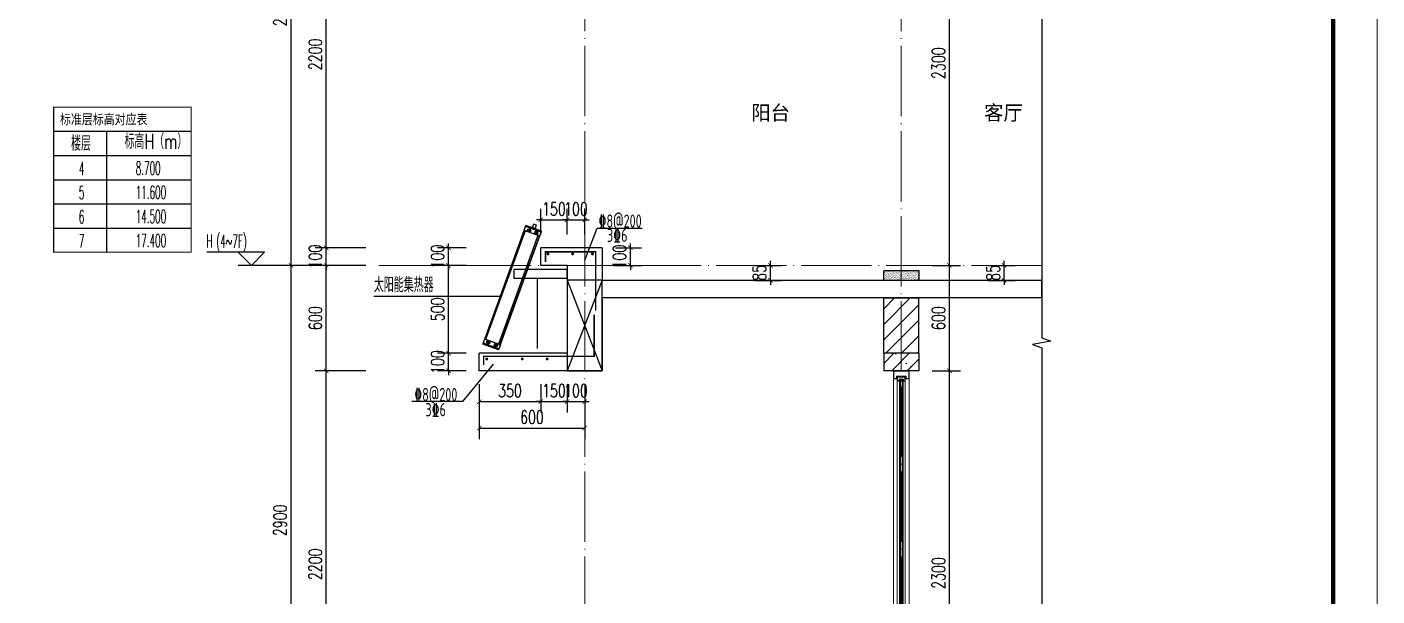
# Model space of a CAD drawing. Extents: x -812054 to 22247, y -644080 to 1003627.
# Drawn here: x -130142 to -122465, y -222848 to -219612 of the extents above; entities that cross this region are included whole.
import ezdxf

# ---------------------------------------------------------------- set-up
doc = ezdxf.new("R2010")
doc.units = 0
doc.header["$LTSCALE"] = 1000
doc.linetypes.add('DOTE', pattern=[2.42, 2, -0.2, 0.02, -0.2])
doc.layers.get('0').update_dxf_attribs({"linetype": 'CONTINUOUS'})
doc.layers.get('DEFPOINTS').update_dxf_attribs({"linetype": 'CONTINUOUS'})
for name, color, linetype in [('C-Sheet-图框', 101, 'CONTINUOUS'), ('DIM_ELEV', 3, 'CONTINUOUS'), ('DIM_IDEN', 67, 'CONTINUOUS'), ('DIM_SYMB', 3, 'CONTINUOUS'), ('PUB_DIM', 3, 'CONTINUOUS'), ('PUB_TEXT', 2, 'CONTINUOUS'), ('REIN', 6, 'CONTINUOUS'), ('S-大样-砼线', 7, 'CONTINUOUS'), ('S-引出线', 40, 'CONTINUOUS'), ('TEXT', 2, 'CONTINUOUS'), ('WALL', 5, 'CONTINUOUS'), ('实线层', 7, 'CONTINUOUS'), ('看线', 251, 'CONTINUOUS'), ('立面-看线', 251, 'CONTINUOUS')]:
    doc.layers.add(name, color=color, linetype=linetype)
for name, color, linetype, lineweight in [('DOTE', 19, 'DOTE', 9), ('PUB_HATCH', 8, 'CONTINUOUS', 9), ('S_WINDOW', 144, 'CONTINUOUS', 15), ('图框', 9, 'CONTINUOUS', 18), ('细细', 250, 'CONTINUOUS', 0)]:
    doc.layers.add(name, color=color, linetype=linetype, lineweight=lineweight)
doc.styles.add('_TCH_DIM', font='SIMPLEX.shx', dxfattribs={"width": 0.7, "bigfont": 'GBCBIG.shx'})
doc.styles.add('_TCH_DIM_T3', font='SIMPLEX', dxfattribs={"width": 0.705882, "bigfont": 'GBCBIG'})
doc.styles.add('DIM_FONT_T3', font='SIMPLEX', dxfattribs={"width": 0.705882, "bigfont": 'GBCBIG'})
doc.styles.add('TSSD_REIN', font='tssdeng.shx', dxfattribs={"width": 0.7, "height": 300, "bigfont": 'tssdchn.shx'})
doc.styles.add('宋体', font='', dxfattribs={"height": 50})
doc.styles.get('宋体').set_extended_font_data('SimSun')
doc.dimstyles.new('_TCH_ARCH&&25', dxfattribs={"dimtxt": 74.375, "dimasz": 25, "dimexe": 62.5, "dimexo": 75, "dimgap": 25, "dimtad": 1, "dimdec": 0, "dimzin": 0, "dimdsep": 46, "dimtxsty": '_TCH_DIM_T3', "dimblk": 'ARCHTICK', "dimcen": 0.09, "dimclrt": 7, "dimazin": 0, "dimtfac": 1, "dimtdec": 0, "dimtix": 1, "dimtmove": 2, "dimatfit": 3, "dimldrblk": 'ARCHTICK', "dimfxl": 1, "dimtolj": 1, "dimtzin": 0, "dimarcsym": 0})
pattern_1 = [(315, (145053.3697, 680712.4302), (-1.76776695, -1.76776695), []), (315, (145054.5482, 680712.4302), (-1.76776695, -1.76776695), [])]
pattern_2 = [(315, (145053.3697, 678374.192), (-1.76776695, -1.76776695), []), (315, (145054.5482, 678374.192), (-1.76776695, -1.76776695), [])]

# ---------------------------------------------------------------- blocks, each defined once
blk = doc.blocks.new('GFDDDDRG')
at = {"layer": '图框'}
blk.add_lwpolyline([(923310, -107437), (923310, -159999), (893610, -159999), (893610, -107437)], close=True, dxfattribs=at)
blk.add_lwpolyline([(923310, -107437), (923310, -159999), (893610, -159999), (893610, -107437)], close=True, dxfattribs=at)
at = {"layer": '图框', "const_width": 50}
blk.add_lwpolyline([(894110, -159499), (922810, -159499), (922810, -108687), (894110, -108687)], close=True, dxfattribs=at)
blk = doc.blocks.new('A$C01192DFB')
at = {"layer": '实线层', "color": 5}
for p, q in [((-245.2, 221), (-235.1, 248.7)), ((-244.8, 220.8), (-234.5, 249)), ((-146.5, 211.5), (-236.8, 244.3)), ((-146.9, 212), (-236.2, 244.4)), ((-235.1, 248.7), (-234.7, 248.5)), ((-145.3, 216.4), (-234.6, 248.9)), ((-145.2, 216.5), (-234.5, 249)), ((-196.4, 238.3), (-203, 237.5)), ((-176.7, 228), (-203, 237.5)), ((-196.4, 238.3), (-189.3, 257.6)), ((-196.4, 238.3), (-181.3, 232.8)), ((-174.3, 252.1), (-189.3, 257.6)), ((-181.3, 232.8), (-174.3, 252.1)), ((-181.3, 232.8), (-176.7, 228)), ((-468.5, -396.9), (-243.8, 220.5)), ((-243.5, 220.4), (-468.2, -397)), ((-467.7, -397.2), (-243, 220.2)), ((-240, 219.1), (-464.7, -398.3)), ((-239.5, 218.9), (-464.2, -398.5)), ((-166, 192.2), (-390.7, -425.2)), ((-165.7, 192), (-390.4, -425.3)), ((-381.9, -428.4), (-157.2, 189)), ((-156.8, 188.8), (-381.5, -428.6)), ((-381.1, -428.7), (-156.4, 188.7)), ((-155, 188.2), (-245.2, 221)), ((-219.7, 220.8), (-218.7, 223.5)), ((-217.8, 218.6), (-219.7, 220.8)), ((-219.4, 214.4), (-214.3, 228.2)), ((-218.7, 223.5), (-215.9, 224)), ((-215, 219.1), (-217.8, 218.6)), ((-215.9, 224), (-214, 221.8)), ((-214, 221.8), (-215, 219.1)), ((-179.3, 206.1), (-178.4, 208.8)), ((-177.5, 203.9), (-179.3, 206.1)), ((-179, 199.7), (-174, 213.5)), ((-178.4, 208.8), (-175.5, 209.3)), ((-174.6, 204.4), (-177.5, 203.9)), ((-175.5, 209.3), (-173.7, 207.1)), ((-173.7, 207.1), (-174.6, 204.4)), ((-155.5, 188.3), (-145.2, 216.5)), ((-155, 188.2), (-144.9, 215.9)), ((-144.9, 215.9), (-145.4, 216)), ((-469.9, -396.4), (-480, -424.1)), ((-480, -424.1), (-479.6, -424.3)), ((-469.5, -396.6), (-479.7, -424.8)), ((-390.4, -457.1), (-479.7, -424.6)), ((-390.5, -457.2), (-479.7, -424.8)), ((-388.2, -452.5), (-478.4, -419.7)), ((-388.8, -452.7), (-478.1, -420.2)), ((-379.7, -429.2), (-469.9, -396.4)), ((-379.7, -429.2), (-468, -397.1)), ((-450.2, -412.7), (-451.2, -415.4)), ((-451.2, -415.4), (-449.4, -417.6)), ((-445.9, -408), (-450.9, -421.8)), ((-447.4, -412.2), (-450.2, -412.7)), ((-449.4, -417.6), (-446.5, -417.1)), ((-445.5, -414.4), (-447.4, -412.2)), ((-446.5, -417.1), (-445.5, -414.4)), ((-406.6, -428.6), (-407.6, -431.3)), ((-407.6, -431.3), (-405.7, -433.5)), ((-402.2, -423.9), (-407.2, -437.7)), ((-403.7, -428.1), (-406.6, -428.6)), ((-405.7, -433.5), (-402.9, -433)), ((-401.9, -430.3), (-403.7, -428.1)), ((-402.9, -433), (-401.9, -430.3)), ((-380.2, -429.1), (-390.5, -457.2)), ((-389.8, -456.9), (-390.3, -456.8)), ((-379.7, -429.2), (-389.8, -456.9))]:
    blk.add_line(p, q, dxfattribs=at)
for points in [[(-236.8, 244.3), (-236.7, 244.4), (-236.5, 244.5), (-236.4, 244.5), (-236.2, 244.4)], [(-146.5, 211.5), (-146.5, 211.6), (-146.6, 211.7), (-146.7, 211.9), (-146.9, 212)], [(-478.4, -419.7), (-478.4, -419.8), (-478.4, -420), (-478.2, -420.1), (-478.1, -420.2)], [(-388.2, -452.5), (-388.3, -452.6), (-388.4, -452.7), (-388.6, -452.7), (-388.8, -452.7)]]:
    blk.add_lwpolyline(points, dxfattribs=at)
blk.add_lwpolyline([(0, 0), (-302.4, 0), (-302.4, -49.7), (0, -49.7)], close=True, dxfattribs=at)
for centre, radius in [((-216.8, 221.3), 10), ((-216.8, 221.3), 9.5), ((-176.5, 206.6), 10), ((-176.5, 206.6), 9.5), ((-448.4, -414.9), 10), ((-448.4, -414.9), 9.5), ((-404.7, -430.8), 10), ((-404.7, -430.8), 9.5)]:
    blk.add_circle(centre, radius, dxfattribs=at)
for centre, start, end in [((-234.7, 248.5), 70, 160), ((-145.4, 216), 340, 70), ((-479.6, -424.3), 160, 250), ((-390.3, -456.8), 250, 340)]:
    blk.add_arc(centre, 0.5, start, end, dxfattribs=at)
blk = doc.blocks.new('_ArchTick')
at = {"color": 0, "linetype": 'ByBlock', "const_width": 0.15}
blk.add_lwpolyline([(-0.5, -0.5), (0.5, 0.5)], dxfattribs=at)
blk = doc.blocks.new('*D2505')
at = {"layer": 'DEFPOINTS', "color": 0, "transparency": 16777216}
for p in [(871532.9, -114286.1), (871707.5, -114286.1), (871707.5, -114386.1)]:
    blk.add_point(p, dxfattribs=at)
at = {"layer": 'PUB_DIM', "color": 0, "lineweight": -2, "transparency": 16777216}
for p, q in [((871632.5, -114286.1), (871470.4, -114286.1)), ((871532.9, -114286.1), (871532.9, -114261.1)), ((871532.9, -114386.1), (871532.9, -114286.1)), ((871632.5, -114386.1), (871470.4, -114386.1)), ((871532.9, -114386.1), (871532.9, -114411.1))]:
    blk.add_line(p, q, dxfattribs=at)
at = {"layer": 'PUB_DIM', "color": 0, "lineweight": -2, "transparency": 16777216, "xscale": 25, "yscale": 25, "zscale": 25}
for p, rotation in [((871532.9, -114286.1), 270), ((871532.9, -114386.1), 90)]:
    blk.add_blockref('_ArchTick', p, dxfattribs=dict(at, rotation=rotation))
at = {"layer": 'PUB_DIM', "color": 7, "transparency": 16777216, "insert": (871470.7, -114336.1), "char_height": 74.38, "attachment_point": 5, "rotation": 90, "style": '_TCH_DIM_T3'}
blk.add_mtext('\\A1;100', dxfattribs=at)
blk = doc.blocks.new('*D2506')
at = {"layer": 'DEFPOINTS', "color": 0, "transparency": 16777216}
for p in [(871532.9, -114386.1), (871707.5, -114386.1), (871707.5, -114886.1)]:
    blk.add_point(p, dxfattribs=at)
at = {"layer": 'PUB_DIM', "color": 0, "lineweight": -2, "transparency": 16777216}
for p, q in [((871632.5, -114386.1), (871470.4, -114386.1)), ((871532.9, -114886.1), (871532.9, -114386.1)), ((871632.5, -114886.1), (871470.4, -114886.1))]:
    blk.add_line(p, q, dxfattribs=at)
at = {"layer": 'PUB_DIM', "color": 0, "lineweight": -2, "transparency": 16777216, "xscale": 25, "yscale": 25, "zscale": 25}
for p, rotation in [((871532.9, -114386.1), 90), ((871532.9, -114886.1), 270)]:
    blk.add_blockref('_ArchTick', p, dxfattribs=dict(at, rotation=rotation))
at = {"layer": 'PUB_DIM', "color": 7, "transparency": 16777216, "insert": (871470.7, -114636.1), "char_height": 74.38, "attachment_point": 5, "rotation": 90, "style": '_TCH_DIM_T3'}
blk.add_mtext('\\A1;500', dxfattribs=at)
blk = doc.blocks.new('*D2507')
at = {"layer": 'DEFPOINTS', "color": 0, "transparency": 16777216}
for p in [(871532.9, -114886.1), (871707.5, -114886.1), (871707.5, -114986.1)]:
    blk.add_point(p, dxfattribs=at)
at = {"layer": 'PUB_DIM', "color": 0, "lineweight": -2, "transparency": 16777216}
for p, q in [((871632.5, -114886.1), (871470.4, -114886.1)), ((871532.9, -114886.1), (871532.9, -114861.1)), ((871532.9, -114986.1), (871532.9, -114886.1)), ((871632.5, -114986.1), (871470.4, -114986.1)), ((871532.9, -114986.1), (871532.9, -115011.1))]:
    blk.add_line(p, q, dxfattribs=at)
at = {"layer": 'PUB_DIM', "color": 0, "lineweight": -2, "transparency": 16777216, "xscale": 25, "yscale": 25, "zscale": 25}
for p, rotation in [((871532.9, -114886.1), 270), ((871532.9, -114986.1), 90)]:
    blk.add_blockref('_ArchTick', p, dxfattribs=dict(at, rotation=rotation))
at = {"layer": 'PUB_DIM', "color": 7, "transparency": 16777216, "insert": (871470.7, -114936.1), "char_height": 74.38, "attachment_point": 5, "rotation": 90, "style": '_TCH_DIM_T3'}
blk.add_mtext('\\A1;100', dxfattribs=at)
blk = doc.blocks.new('*D2508')
at = {"layer": 'DEFPOINTS', "color": 0, "transparency": 16777216}
for p in [(872407.5, -114286.1), (872567.5, -114286.1), (872407.5, -114386.1)]:
    blk.add_point(p, dxfattribs=at)
at = {"layer": 'PUB_DIM', "color": 0, "lineweight": -2, "transparency": 16777216}
for p, q in [((872482.5, -114286.1), (872630, -114286.1)), ((872567.5, -114286.1), (872567.5, -114261.1)), ((872567.5, -114386.1), (872567.5, -114286.1)), ((872482.5, -114386.1), (872630, -114386.1)), ((872567.5, -114386.1), (872567.5, -114411.1))]:
    blk.add_line(p, q, dxfattribs=at)
at = {"layer": 'PUB_DIM', "color": 0, "lineweight": -2, "transparency": 16777216, "xscale": 25, "yscale": 25, "zscale": 25}
for p, rotation in [((872567.5, -114286.1), 270), ((872567.5, -114386.1), 90)]:
    blk.add_blockref('_ArchTick', p, dxfattribs=dict(at, rotation=rotation))
at = {"layer": 'PUB_DIM', "color": 7, "transparency": 16777216, "insert": (872505.3, -114336.1), "char_height": 74.38, "attachment_point": 5, "rotation": 90, "style": '_TCH_DIM_T3'}
blk.add_mtext('\\A1;100', dxfattribs=at)
blk = doc.blocks.new('*D2509')
at = {"layer": 'DEFPOINTS', "color": 0, "transparency": 16777216}
for p in [(872207.5, -114127.5), (872057.5, -114286.1), (872207.5, -114286.1)]:
    blk.add_point(p, dxfattribs=at)
at = {"layer": 'PUB_DIM', "color": 0, "lineweight": -2, "transparency": 16777216}
for p, q in [((872057.5, -114211.1), (872057.5, -114065)), ((872207.5, -114211.1), (872207.5, -114065)), ((872057.5, -114127.5), (872032.5, -114127.5)), ((872057.5, -114127.5), (872207.5, -114127.5)), ((872207.5, -114127.5), (872232.5, -114127.5))]:
    blk.add_line(p, q, dxfattribs=at)
at = {"layer": 'PUB_DIM', "color": 0, "lineweight": -2, "transparency": 16777216, "xscale": 25, "yscale": 25, "zscale": 25}
blk.add_blockref('_ArchTick', (872057.5, -114127.5), dxfattribs=at)
at = {"layer": 'PUB_DIM', "color": 0, "lineweight": -2, "transparency": 16777216, "xscale": 25, "yscale": 25, "zscale": 25, "rotation": 180}
blk.add_blockref('_ArchTick', (872207.5, -114127.5), dxfattribs=at)
at = {"layer": 'PUB_DIM', "color": 7, "transparency": 16777216, "insert": (872132.5, -114065.3), "char_height": 74.38, "attachment_point": 5, "style": '_TCH_DIM_T3'}
blk.add_mtext('\\A1;150', dxfattribs=at)
blk = doc.blocks.new('*D2510')
at = {"layer": 'DEFPOINTS', "color": 0, "transparency": 16777216}
for p in [(872307.5, -114127.5), (872207.5, -114286.1), (872307.5, -114286.1)]:
    blk.add_point(p, dxfattribs=at)
at = {"layer": 'PUB_DIM', "color": 0, "lineweight": -2, "transparency": 16777216}
for p, q in [((872207.5, -114211.1), (872207.5, -114065)), ((872307.5, -114211.1), (872307.5, -114065)), ((872207.5, -114127.5), (872182.5, -114127.5)), ((872207.5, -114127.5), (872307.5, -114127.5)), ((872307.5, -114127.5), (872332.5, -114127.5))]:
    blk.add_line(p, q, dxfattribs=at)
at = {"layer": 'PUB_DIM', "color": 0, "lineweight": -2, "transparency": 16777216, "xscale": 25, "yscale": 25, "zscale": 25}
blk.add_blockref('_ArchTick', (872207.5, -114127.5), dxfattribs=at)
at = {"layer": 'PUB_DIM', "color": 0, "lineweight": -2, "transparency": 16777216, "xscale": 25, "yscale": 25, "zscale": 25, "rotation": 180}
blk.add_blockref('_ArchTick', (872307.5, -114127.5), dxfattribs=at)
at = {"layer": 'PUB_DIM', "color": 7, "transparency": 16777216, "insert": (872257.5, -114065.3), "char_height": 74.38, "attachment_point": 5, "style": '_TCH_DIM_T3'}
blk.add_mtext('\\A1;100', dxfattribs=at)
blk = doc.blocks.new('*D2511')
at = {"layer": 'DEFPOINTS', "color": 0, "transparency": 16777216}
for p in [(874526.4, -114386.1), (874692.4, -114386.1), (874526.4, -114471.1)]:
    blk.add_point(p, dxfattribs=at)
at = {"layer": 'PUB_DIM', "color": 0, "lineweight": -2, "transparency": 16777216}
for p, q in [((874692.4, -114386.1), (874692.4, -114361.1)), ((874601.4, -114386.1), (874754.9, -114386.1)), ((874692.4, -114471.1), (874692.4, -114386.1)), ((874601.4, -114471.1), (874754.9, -114471.1)), ((874692.4, -114471.1), (874692.4, -114496.1))]:
    blk.add_line(p, q, dxfattribs=at)
at = {"layer": 'PUB_DIM', "color": 0, "lineweight": -2, "transparency": 16777216, "xscale": 25, "yscale": 25, "zscale": 25}
for p, rotation in [((874692.4, -114386.1), 270), ((874692.4, -114471.1), 90)]:
    blk.add_blockref('_ArchTick', p, dxfattribs=dict(at, rotation=rotation))
at = {"layer": 'PUB_DIM', "color": 7, "transparency": 16777216, "insert": (874630.2, -114428.6), "char_height": 74.38, "attachment_point": 5, "rotation": 90, "style": '_TCH_DIM_T3'}
blk.add_mtext('\\A1;85', dxfattribs=at)
blk = doc.blocks.new('*D2512')
at = {"layer": 'DEFPOINTS', "color": 0, "transparency": 16777216}
for p in [(873197.3, -114386.1), (873363.3, -114386.1), (873197.3, -114471.1)]:
    blk.add_point(p, dxfattribs=at)
at = {"layer": 'PUB_DIM', "color": 0, "lineweight": -2, "transparency": 16777216}
for p, q in [((873363.3, -114386.1), (873363.3, -114361.1)), ((873272.3, -114386.1), (873425.8, -114386.1)), ((873363.3, -114471.1), (873363.3, -114386.1)), ((873272.3, -114471.1), (873425.8, -114471.1)), ((873363.3, -114471.1), (873363.3, -114496.1))]:
    blk.add_line(p, q, dxfattribs=at)
at = {"layer": 'PUB_DIM', "color": 0, "lineweight": -2, "transparency": 16777216, "xscale": 25, "yscale": 25, "zscale": 25}
for p, rotation in [((873363.3, -114386.1), 270), ((873363.3, -114471.1), 90)]:
    blk.add_blockref('_ArchTick', p, dxfattribs=dict(at, rotation=rotation))
at = {"layer": 'PUB_DIM', "color": 7, "transparency": 16777216, "insert": (873301.1, -114428.6), "char_height": 74.38, "attachment_point": 5, "rotation": 90, "style": '_TCH_DIM_T3'}
blk.add_mtext('\\A1;85', dxfattribs=at)
blk = doc.blocks.new('*D2513')
at = {"layer": 'DEFPOINTS', "color": 0, "transparency": 16777216}
for p in [(871707.5, -114986.1), (872057.5, -114986.1), (872057.5, -115161.1)]:
    blk.add_point(p, dxfattribs=at)
at = {"layer": 'PUB_DIM', "color": 0, "lineweight": -2, "transparency": 16777216}
for p, q in [((871707.5, -115061.1), (871707.5, -115223.6)), ((872057.5, -115061.1), (872057.5, -115223.6)), ((871707.5, -115161.1), (872057.5, -115161.1))]:
    blk.add_line(p, q, dxfattribs=at)
at = {"layer": 'PUB_DIM', "color": 0, "lineweight": -2, "transparency": 16777216, "xscale": 25, "yscale": 25, "zscale": 25, "rotation": 180}
blk.add_blockref('_ArchTick', (871707.5, -115161.1), dxfattribs=at)
at = {"layer": 'PUB_DIM', "color": 0, "lineweight": -2, "transparency": 16777216, "xscale": 25, "yscale": 25, "zscale": 25}
blk.add_blockref('_ArchTick', (872057.5, -115161.1), dxfattribs=at)
at = {"layer": 'PUB_DIM', "color": 7, "transparency": 16777216, "insert": (871882.5, -115099), "char_height": 74.38, "attachment_point": 5, "style": '_TCH_DIM_T3'}
blk.add_mtext('\\A1;350', dxfattribs=at)
blk = doc.blocks.new('*D2514')
at = {"layer": 'DEFPOINTS', "color": 0, "transparency": 16777216}
for p in [(872057.5, -114986.1), (872207.5, -114986.1), (872207.5, -115161.1)]:
    blk.add_point(p, dxfattribs=at)
at = {"layer": 'PUB_DIM', "color": 0, "lineweight": -2, "transparency": 16777216}
for p, q in [((872057.5, -115061.1), (872057.5, -115223.6)), ((872207.5, -115061.1), (872207.5, -115223.6)), ((872057.5, -115161.1), (872032.5, -115161.1)), ((872057.5, -115161.1), (872207.5, -115161.1)), ((872207.5, -115161.1), (872232.5, -115161.1))]:
    blk.add_line(p, q, dxfattribs=at)
at = {"layer": 'PUB_DIM', "color": 0, "lineweight": -2, "transparency": 16777216, "xscale": 25, "yscale": 25, "zscale": 25}
blk.add_blockref('_ArchTick', (872057.5, -115161.1), dxfattribs=at)
at = {"layer": 'PUB_DIM', "color": 0, "lineweight": -2, "transparency": 16777216, "xscale": 25, "yscale": 25, "zscale": 25, "rotation": 180}
blk.add_blockref('_ArchTick', (872207.5, -115161.1), dxfattribs=at)
at = {"layer": 'PUB_DIM', "color": 7, "transparency": 16777216, "insert": (872132.5, -115099), "char_height": 74.38, "attachment_point": 5, "style": '_TCH_DIM_T3'}
blk.add_mtext('\\A1;150', dxfattribs=at)
blk = doc.blocks.new('*D2515')
at = {"layer": 'DEFPOINTS', "color": 0, "transparency": 16777216}
for p in [(872207.5, -114986.1), (872307.5, -114986.1), (872307.5, -115161.1)]:
    blk.add_point(p, dxfattribs=at)
at = {"layer": 'PUB_DIM', "color": 0, "lineweight": -2, "transparency": 16777216}
for p, q in [((872207.5, -115061.1), (872207.5, -115223.6)), ((872307.5, -115061.1), (872307.5, -115223.6)), ((872207.5, -115161.1), (872182.5, -115161.1)), ((872207.5, -115161.1), (872307.5, -115161.1)), ((872307.5, -115161.1), (872332.5, -115161.1))]:
    blk.add_line(p, q, dxfattribs=at)
at = {"layer": 'PUB_DIM', "color": 0, "lineweight": -2, "transparency": 16777216, "xscale": 25, "yscale": 25, "zscale": 25}
blk.add_blockref('_ArchTick', (872207.5, -115161.1), dxfattribs=at)
at = {"layer": 'PUB_DIM', "color": 0, "lineweight": -2, "transparency": 16777216, "xscale": 25, "yscale": 25, "zscale": 25, "rotation": 180}
blk.add_blockref('_ArchTick', (872307.5, -115161.1), dxfattribs=at)
at = {"layer": 'PUB_DIM', "color": 7, "transparency": 16777216, "insert": (872257.5, -115099), "char_height": 74.38, "attachment_point": 5, "style": '_TCH_DIM_T3'}
blk.add_mtext('\\A1;100', dxfattribs=at)
blk = doc.blocks.new('*D2516')
at = {"layer": 'DEFPOINTS', "color": 0, "transparency": 16777216}
for p in [(871707.5, -114986.1), (872307.5, -114986.1), (872307.5, -115311.1)]:
    blk.add_point(p, dxfattribs=at)
at = {"layer": 'PUB_DIM', "color": 0, "lineweight": -2, "transparency": 16777216}
for p, q in [((871707.5, -115061.1), (871707.5, -115373.6)), ((872307.5, -115061.1), (872307.5, -115373.6)), ((871707.5, -115311.1), (872307.5, -115311.1))]:
    blk.add_line(p, q, dxfattribs=at)
at = {"layer": 'PUB_DIM', "color": 0, "lineweight": -2, "transparency": 16777216, "xscale": 25, "yscale": 25, "zscale": 25, "rotation": 180}
blk.add_blockref('_ArchTick', (871707.5, -115311.1), dxfattribs=at)
at = {"layer": 'PUB_DIM', "color": 0, "lineweight": -2, "transparency": 16777216, "xscale": 25, "yscale": 25, "zscale": 25}
blk.add_blockref('_ArchTick', (872307.5, -115311.1), dxfattribs=at)
at = {"layer": 'PUB_DIM', "color": 7, "transparency": 16777216, "insert": (872007.5, -115249), "char_height": 74.38, "attachment_point": 5, "style": '_TCH_DIM_T3'}
blk.add_mtext('\\A1;600', dxfattribs=at)
blk = doc.blocks.new('afzdfsregf')
at = {"layer": '细细'}
h = blk.add_hatch(dxfattribs=at)
h.set_pattern_fill('金属', color=256, style=0)
h.set_pattern_definition(pattern_1)
h.paths.add_polyline_path([(221063.8, 608913.8), (221043.8, 608913.8), (221043.8, 608927.3), (220993.8, 608927.3), (220993.8, 608913.8), (220973.8, 608913.8), (220973.8, 608958.8), (221063.8, 608958.8)])
h.paths.add_polyline_path([(221045.8, 608929.3), (221045.8, 608915.8), (221061.8, 608915.8), (221061.8, 608956.8), (220975.8, 608956.8), (220975.8, 608915.8), (220991.8, 608915.8), (220991.8, 608929.3)], flags=16)
h = blk.add_hatch(dxfattribs=at)
h.set_pattern_fill('金属', color=256, style=0)
h.set_pattern_definition(pattern_1)
h.paths.add_polyline_path([(220996.3, 608925.3), (220996.3, 608900.3), (221008.3, 608900.3), (221008.3, 608910.3), (221029.3, 608910.3), (221029.3, 608900.3), (221041.3, 608900.3), (221041.3, 608925.3)])
h.paths.add_polyline_path([(221039.3, 608923.3), (221039.3, 608902.3), (221031.3, 608902.3), (221031.3, 608912.3), (221006.3, 608912.3), (221006.3, 608902.3), (220998.3, 608902.3), (220998.3, 608923.3)], flags=16)
h = blk.add_hatch(color=256, dxfattribs=at)
edge = h.paths.add_edge_path()
edge.add_line((221023.3, 608910.3), (221023.3, 608898.3))
edge.add_arc((221018.8, 608890), 9.44, 61.51755, 118.48245)
edge.add_line((221014.3, 608898.3), (221014.3, 608910.3))
edge.add_arc((221018.8, 608918.6), 9.44, 241.51755, 298.48245)
h = blk.add_hatch(dxfattribs=at)
h.set_pattern_fill('金属', color=256, style=0)
h.set_pattern_definition(pattern_2)
h.paths.add_polyline_path([(221063.8, 606703.8), (221043.8, 606703.8), (221043.8, 606690.3), (220993.8, 606690.3), (220993.8, 606703.8), (220973.8, 606703.8), (220973.8, 606658.8), (221063.8, 606658.8)])
h.paths.add_polyline_path([(221045.8, 606688.3), (221045.8, 606701.8), (221061.8, 606701.8), (221061.8, 606660.8), (220975.8, 606660.8), (220975.8, 606701.8), (220991.8, 606701.8), (220991.8, 606688.3)], flags=16)
h = blk.add_hatch(dxfattribs=at)
h.set_pattern_fill('金属', color=256, style=0)
h.set_pattern_definition(pattern_2)
h.paths.add_polyline_path([(220996.3, 606692.3), (220996.3, 606717.3), (221008.3, 606717.3), (221008.3, 606707.3), (221029.3, 606707.3), (221029.3, 606717.3), (221041.3, 606717.3), (221041.3, 606692.3)])
h.paths.add_polyline_path([(221039.3, 606694.3), (221039.3, 606715.3), (221031.3, 606715.3), (221031.3, 606705.3), (221006.3, 606705.3), (221006.3, 606715.3), (220998.3, 606715.3), (220998.3, 606694.3)], flags=16)
h = blk.add_hatch(color=256, dxfattribs=at)
edge = h.paths.add_edge_path()
edge.add_line((221023.3, 606707.3), (221023.3, 606719.3))
edge.add_arc((221018.8, 606727.6), 9.44, 241.51755, 298.48245, ccw=False)
edge.add_line((221014.3, 606719.3), (221014.3, 606707.3))
edge.add_arc((221018.8, 606699), 9.44, 61.51755, 118.48245, ccw=False)
at = {"layer": 'S_WINDOW'}
for p, q in [((220973.8, 606703.8), (220973.8, 608913.8)), ((220996.3, 606717.3), (220996.3, 608900.3)), ((221041.3, 606717.3), (221041.3, 608900.3)), ((221063.8, 606703.8), (221063.8, 608913.8))]:
    blk.add_line(p, q, dxfattribs=at)
for points in [[(220973.8, 608958.8), (220973.8, 608913.8), (220993.8, 608913.8), (220993.8, 608927.3), (221043.8, 608927.3), (221043.8, 608913.8), (221063.8, 608913.8), (221063.8, 608958.8)], [(220975.8, 608956.8), (220975.8, 608915.8), (220991.8, 608915.8), (220991.8, 608929.3), (221045.8, 608929.3), (221045.8, 608915.8), (221061.8, 608915.8), (221061.8, 608956.8)], [(220996.3, 608925.3), (220996.3, 608900.3), (221008.3, 608900.3), (221008.3, 608910.3), (221029.3, 608910.3), (221029.3, 608900.3), (221041.3, 608900.3), (221041.3, 608925.3)], [(220998.3, 608923.3), (220998.3, 608902.3), (221006.3, 608902.3), (221006.3, 608912.3), (221031.3, 608912.3), (221031.3, 608902.3), (221039.3, 608902.3), (221039.3, 608923.3)], [(220973.8, 606658.8), (220973.8, 606703.8), (220993.8, 606703.8), (220993.8, 606690.3), (221043.8, 606690.3), (221043.8, 606703.8), (221063.8, 606703.8), (221063.8, 606658.8)], [(220975.8, 606660.8), (220975.8, 606701.8), (220991.8, 606701.8), (220991.8, 606688.3), (221045.8, 606688.3), (221045.8, 606701.8), (221061.8, 606701.8), (221061.8, 606660.8)], [(220996.3, 606692.3), (220996.3, 606717.3), (221008.3, 606717.3), (221008.3, 606707.3), (221029.3, 606707.3), (221029.3, 606717.3), (221041.3, 606717.3), (221041.3, 606692.3)], [(220998.3, 606694.3), (220998.3, 606715.3), (221006.3, 606715.3), (221006.3, 606705.3), (221031.3, 606705.3), (221031.3, 606715.3), (221039.3, 606715.3), (221039.3, 606694.3)]]:
    blk.add_lwpolyline(points, close=True, dxfattribs=at)
at = {"layer": '细细'}
for points in [[(221008.3, 608900.3), (221008.3, 606717.3)], [(221014.3, 606719.3), (221014.3, 608910.3)], [(221023.3, 606719.3), (221023.3, 608910.3)], [(221029.3, 608900.3), (221029.3, 606717.3)]]:
    blk.add_lwpolyline(points, dxfattribs=at)
for points in [[(221023.3, 608910.3), (221023.3, 608898.3, 0.253805), (221014.3, 608898.3), (221014.3, 608910.3, 0.253805)], [(221023.3, 606707.3), (221023.3, 606719.3, -0.253805), (221014.3, 606719.3), (221014.3, 606707.3, -0.253805)]]:
    blk.add_lwpolyline(points, format="xyb", close=True, dxfattribs=at)
blk = doc.blocks.new('*D2942')
at = {"layer": 'DEFPOINTS', "color": 0, "transparency": 16777216}
for p in [(-125070.2, -221567.9), (-124896.2, -221567.9), (-125070.2, -223867.9)]:
    blk.add_point(p, dxfattribs=at)
at = {"layer": 'PUB_DIM', "color": 0, "lineweight": -2, "transparency": 16777216}
for p, q in [((-124995.2, -221567.9), (-124833.7, -221567.9)), ((-124896.2, -223867.9), (-124896.2, -221567.9)), ((-124995.2, -223867.9), (-124833.7, -223867.9))]:
    blk.add_line(p, q, dxfattribs=at)
at = {"layer": 'PUB_DIM', "color": 0, "lineweight": -2, "transparency": 16777216, "xscale": 25, "yscale": 25, "zscale": 25}
for p, rotation in [((-124896.2, -221567.9), 90), ((-124896.2, -223867.9), 270)]:
    blk.add_blockref('_ArchTick', p, dxfattribs=dict(at, rotation=rotation))
at = {"layer": 'PUB_DIM', "color": 7, "transparency": 16777216, "insert": (-124958.4, -222717.9), "char_height": 74.38, "attachment_point": 5, "rotation": 90, "style": '_TCH_DIM_T3'}
blk.add_mtext('\\A1;2300', dxfattribs=at)
blk = doc.blocks.new('*D2943')
at = {"layer": 'DEFPOINTS', "color": 0, "transparency": 16777216}
for p in [(-125070.2, -220967.9), (-124896.2, -220967.9), (-125070.2, -221567.9)]:
    blk.add_point(p, dxfattribs=at)
at = {"layer": 'PUB_DIM', "color": 0, "lineweight": -2, "transparency": 16777216}
for p, q in [((-124995.2, -220967.9), (-124833.7, -220967.9)), ((-124896.2, -221567.9), (-124896.2, -220967.9)), ((-124995.2, -221567.9), (-124833.7, -221567.9))]:
    blk.add_line(p, q, dxfattribs=at)
at = {"layer": 'PUB_DIM', "color": 0, "lineweight": -2, "transparency": 16777216, "xscale": 25, "yscale": 25, "zscale": 25}
for p, rotation in [((-124896.2, -220967.9), 90), ((-124896.2, -221567.9), 270)]:
    blk.add_blockref('_ArchTick', p, dxfattribs=dict(at, rotation=rotation))
at = {"layer": 'PUB_DIM', "color": 7, "transparency": 16777216, "insert": (-124958.4, -221267.9), "char_height": 74.38, "attachment_point": 5, "rotation": 90, "style": '_TCH_DIM_T3'}
blk.add_mtext('\\A1;600', dxfattribs=at)
blk = doc.blocks.new('*D2944')
at = {"layer": 'DEFPOINTS', "color": 0, "transparency": 16777216}
for p in [(-125070.2, -218667.9), (-124896.2, -218667.9), (-125070.2, -220967.9)]:
    blk.add_point(p, dxfattribs=at)
at = {"layer": 'PUB_DIM', "color": 0, "lineweight": -2, "transparency": 16777216}
for p, q in [((-124995.2, -218667.9), (-124833.7, -218667.9)), ((-124896.2, -220967.9), (-124896.2, -218667.9)), ((-124995.2, -220967.9), (-124833.7, -220967.9))]:
    blk.add_line(p, q, dxfattribs=at)
at = {"layer": 'PUB_DIM', "color": 0, "lineweight": -2, "transparency": 16777216, "xscale": 25, "yscale": 25, "zscale": 25}
for p, rotation in [((-124896.2, -218667.9), 90), ((-124896.2, -220967.9), 270)]:
    blk.add_blockref('_ArchTick', p, dxfattribs=dict(at, rotation=rotation))
at = {"layer": 'PUB_DIM', "color": 7, "transparency": 16777216, "insert": (-124958.4, -219817.9), "char_height": 74.38, "attachment_point": 5, "rotation": 90, "style": '_TCH_DIM_T3'}
blk.add_mtext('\\A1;2300', dxfattribs=at)
blk = doc.blocks.new('*D3009')
at = {"layer": 'DEFPOINTS', "color": 0, "transparency": 16777216}
for p in [(-128440.3, -221567.9), (-128140.3, -221567.9), (-128140.3, -223767.9)]:
    blk.add_point(p, dxfattribs=at)
at = {"layer": 'PUB_DIM', "color": 0, "lineweight": -2, "transparency": 16777216}
for p, q in [((-128215.3, -221567.9), (-128502.8, -221567.9)), ((-128440.3, -223767.9), (-128440.3, -221567.9)), ((-128215.3, -223767.9), (-128502.8, -223767.9))]:
    blk.add_line(p, q, dxfattribs=at)
at = {"layer": 'PUB_DIM', "color": 0, "lineweight": -2, "transparency": 16777216, "xscale": 25, "yscale": 25, "zscale": 25}
for p, rotation in [((-128440.3, -221567.9), 90), ((-128440.3, -223767.9), 270)]:
    blk.add_blockref('_ArchTick', p, dxfattribs=dict(at, rotation=rotation))
at = {"layer": 'PUB_DIM', "color": 7, "transparency": 16777216, "insert": (-128502.5, -222667.9), "char_height": 74.38, "attachment_point": 5, "rotation": 90, "style": '_TCH_DIM_T3'}
blk.add_mtext('\\A1;2200', dxfattribs=at)
blk = doc.blocks.new('*D3010')
at = {"layer": 'DEFPOINTS', "color": 0, "transparency": 16777216}
for p in [(-128440.3, -220967.9), (-128140.3, -220967.9), (-128140.3, -221567.9)]:
    blk.add_point(p, dxfattribs=at)
at = {"layer": 'PUB_DIM', "color": 0, "lineweight": -2, "transparency": 16777216}
for p, q in [((-128215.3, -220967.9), (-128502.8, -220967.9)), ((-128440.3, -221567.9), (-128440.3, -220967.9)), ((-128215.3, -221567.9), (-128502.8, -221567.9))]:
    blk.add_line(p, q, dxfattribs=at)
at = {"layer": 'PUB_DIM', "color": 0, "lineweight": -2, "transparency": 16777216, "xscale": 25, "yscale": 25, "zscale": 25}
for p, rotation in [((-128440.3, -220967.9), 90), ((-128440.3, -221567.9), 270)]:
    blk.add_blockref('_ArchTick', p, dxfattribs=dict(at, rotation=rotation))
at = {"layer": 'PUB_DIM', "color": 7, "transparency": 16777216, "insert": (-128502.5, -221267.9), "char_height": 74.38, "attachment_point": 5, "rotation": 90, "style": '_TCH_DIM_T3'}
blk.add_mtext('\\A1;600', dxfattribs=at)
blk = doc.blocks.new('*D3011')
at = {"layer": 'DEFPOINTS', "color": 0, "transparency": 16777216}
for p in [(-128440.3, -220867.9), (-128140.3, -220867.9), (-128140.3, -220967.9)]:
    blk.add_point(p, dxfattribs=at)
at = {"layer": 'PUB_DIM', "color": 0, "lineweight": -2, "transparency": 16777216}
for p, q in [((-128440.3, -220867.9), (-128440.3, -220842.9)), ((-128215.3, -220867.9), (-128502.8, -220867.9)), ((-128440.3, -220967.9), (-128440.3, -220867.9)), ((-128215.3, -220967.9), (-128502.8, -220967.9)), ((-128440.3, -220967.9), (-128440.3, -220992.9))]:
    blk.add_line(p, q, dxfattribs=at)
at = {"layer": 'PUB_DIM', "color": 0, "lineweight": -2, "transparency": 16777216, "xscale": 25, "yscale": 25, "zscale": 25}
for p, rotation in [((-128440.3, -220867.9), 270), ((-128440.3, -220967.9), 90)]:
    blk.add_blockref('_ArchTick', p, dxfattribs=dict(at, rotation=rotation))
at = {"layer": 'PUB_DIM', "color": 7, "transparency": 16777216, "insert": (-128502.5, -220917.9), "char_height": 74.38, "attachment_point": 5, "rotation": 90, "style": '_TCH_DIM_T3'}
blk.add_mtext('\\A1;100', dxfattribs=at)
blk = doc.blocks.new('*D3012')
at = {"layer": 'DEFPOINTS', "color": 0, "transparency": 16777216}
for p in [(-128440.3, -218667.9), (-128140.3, -218667.9), (-128140.3, -220867.9)]:
    blk.add_point(p, dxfattribs=at)
at = {"layer": 'PUB_DIM', "color": 0, "lineweight": -2, "transparency": 16777216}
for p, q in [((-128215.3, -218667.9), (-128502.8, -218667.9)), ((-128440.3, -220867.9), (-128440.3, -218667.9)), ((-128215.3, -220867.9), (-128502.8, -220867.9))]:
    blk.add_line(p, q, dxfattribs=at)
at = {"layer": 'PUB_DIM', "color": 0, "lineweight": -2, "transparency": 16777216, "xscale": 25, "yscale": 25, "zscale": 25}
for p, rotation in [((-128440.3, -218667.9), 90), ((-128440.3, -220867.9), 270)]:
    blk.add_blockref('_ArchTick', p, dxfattribs=dict(at, rotation=rotation))
at = {"layer": 'PUB_DIM', "color": 7, "transparency": 16777216, "insert": (-128502.5, -219767.9), "char_height": 74.38, "attachment_point": 5, "rotation": 90, "style": '_TCH_DIM_T3'}
blk.add_mtext('\\A1;2200', dxfattribs=at)
blk = doc.blocks.new('*D3022')
at = {"layer": 'DEFPOINTS', "color": 0, "transparency": 16777216}
for p in [(-128640.3, -220967.9), (-128140.3, -220967.9), (-128140.3, -223867.9)]:
    blk.add_point(p, dxfattribs=at)
at = {"layer": 'PUB_DIM', "color": 0, "lineweight": -2, "transparency": 16777216}
for p, q in [((-128215.3, -220967.9), (-128702.8, -220967.9)), ((-128640.3, -223867.9), (-128640.3, -220967.9)), ((-128215.3, -223867.9), (-128702.8, -223867.9))]:
    blk.add_line(p, q, dxfattribs=at)
at = {"layer": 'PUB_DIM', "color": 0, "lineweight": -2, "transparency": 16777216, "xscale": 25, "yscale": 25, "zscale": 25}
for p, rotation in [((-128640.3, -220967.9), 90), ((-128640.3, -223867.9), 270)]:
    blk.add_blockref('_ArchTick', p, dxfattribs=dict(at, rotation=rotation))
at = {"layer": 'PUB_DIM', "color": 7, "transparency": 16777216, "insert": (-128702.5, -222417.9), "char_height": 74.38, "attachment_point": 5, "rotation": 90, "style": '_TCH_DIM_T3'}
blk.add_mtext('\\A1;2900', dxfattribs=at)
blk = doc.blocks.new('*D3023')
at = {"layer": 'DEFPOINTS', "color": 0, "transparency": 16777216}
for p in [(-128640.3, -218067.9), (-128140.3, -218067.9), (-128140.3, -220967.9)]:
    blk.add_point(p, dxfattribs=at)
at = {"layer": 'PUB_DIM', "color": 0, "lineweight": -2, "transparency": 16777216}
for p, q in [((-128215.3, -218067.9), (-128702.8, -218067.9)), ((-128640.3, -220967.9), (-128640.3, -218067.9)), ((-128215.3, -220967.9), (-128702.8, -220967.9))]:
    blk.add_line(p, q, dxfattribs=at)
at = {"layer": 'PUB_DIM', "color": 0, "lineweight": -2, "transparency": 16777216, "xscale": 25, "yscale": 25, "zscale": 25}
for p, rotation in [((-128640.3, -218067.9), 90), ((-128640.3, -220967.9), 270)]:
    blk.add_blockref('_ArchTick', p, dxfattribs=dict(at, rotation=rotation))
at = {"layer": 'PUB_DIM', "color": 7, "transparency": 16777216, "insert": (-128702.5, -219517.9), "char_height": 74.38, "attachment_point": 5, "rotation": 90, "style": '_TCH_DIM_T3'}
blk.add_mtext('\\A1;2900', dxfattribs=at)
blk = doc.blocks.new('A$C6EAB53B2')
at = {"layer": 'REIN'}
blk.add_lwpolyline([(818.6, 871.6, 9, 9, 0), (818.6, 929.8, 9, 9, 0), (1104.4, 929.8, 9, 9, 0), (1104.4, 595.1, 9, 9, 0)], format="xyseb", dxfattribs=at)
at = {"layer": 'REIN', "const_width": 8}
for points in [[(829.1, 917.5, 1), (837.1, 917.5, 1)], [(969.6, 917.5, 1), (977.6, 917.5, 1)], [(1082.2, 917.5, 1), (1090.2, 917.5, 1)], [(481.4, 320.3, 1), (489.4, 320.3, 1)], [(682.9, 320.3, 1), (690.9, 320.3, 1)], [(824.6, 320.3, 1), (832.6, 320.3, 1)]]:
    blk.add_lwpolyline(points, format="xyb", close=True, dxfattribs=at)
at = {"layer": 'REIN', "const_width": 9}
blk.add_lwpolyline([(467.5, 285.1), (467.5, 335.4), (1096.1, 335.4), (1096.1, 572.3)], dxfattribs=at)
at = {"layer": 'S-大样-砼线'}
for p, q in [((942.2, 767.5), (1142.2, 252.5)), ((1142.2, 767.5), (942.2, 252.5))]:
    blk.add_line(p, q, dxfattribs=at)
blk.add_lwpolyline([(1142.2, 767.5), (942.2, 767.5), (942.2, 252.5), (1142.2, 252.5)], close=True, dxfattribs=at)
at = {"layer": 'S-引出线'}
for points in [[(1042.2, 882.2), (1112.8, 1064.4), (1369.8, 1064.4)], [(521.6, 291.2), (347.8, 77.8), (59.4, 77.8)]]:
    blk.add_lwpolyline(points, dxfattribs=at)
at = {"layer": 'TEXT', "style": 'TSSD_REIN', "width": 0.7}
for s, p in [('%%1328@200', (1121, 1067)), ('3%%1326', (1168.9, 986.1)), ('%%1328@200', (72.9, 80.4)), ('3%%1326', (136.7, -5.8))]:
    blk.add_text(s, height=75, rotation=0, dxfattribs=at).set_placement(p)
blk = doc.blocks.new('20210902.15310664')
at = {"layer": 'DOTE', "color": 1, "linetype": 'DOTE', "ltscale": 0.2}
for p, q in [((85057.8, -133245.9), (85057.8, -113645.9)), ((86857.8, -133245.9), (86857.8, -113645.9)), ((87656.3, -123445.9), (83887.6, -123445.9))]:
    blk.add_line(p, q, dxfattribs=at)
blk = doc.blocks.new('GDGDGDRGRDGDR')
at = {"layer": 'PUB_HATCH'}
h = blk.add_hatch(dxfattribs=at)
h.set_pattern_fill('普通砖', color=256, scale=25, style=0)
h.set_pattern_definition([(45, (0, 44.88), (-44.1941915, 44.1941915), [])])
h.paths.add_polyline_path([(874007.5, -114886.1), (874207.5, -114886.1), (874207.5, -114571.1), (874007.5, -114571.1)])
h = blk.add_hatch(dxfattribs=at)
h.set_pattern_fill('钢筋混凝土', color=256, scale=25, style=0)
h.set_pattern_definition([(45, (0, 0), (-44.194174, 44.194174), []), (50, (0, 0), (179.315046, -15.688034), [18.75, -206.25]), (355, (0, 0), (-34.687833, 188.048033), [15, -165]), (100.4514, (14.94, -1.3), (144.627345, 172.359886), [15.935047, -175.285528]), (46.1842, (0, 50), (266.81026, -41.379754), [28.125, -309.375]), (96.6356, (22.23, 46.55), (233.66568, 243.52947), [23.90257, -262.92825]), (351.1842, (0, 50), (233.66549, 243.52965), [22.5, -247.5]), (21, (25, 37.5), (149.226763, -100.654723), [18.75, -206.25]), (326, (25, 37.5), (60.828833, 181.28751), [15, -165]), (71.4514, (37.44, 29.11), (210.055657, 80.632624), [15.935047, -175.285528]), (37.5, (0, 0), (3.039964, 83.2234635), [0, -163, 0, -167.5, 0, -165.625]), (7.5, (0, 0), (65.767384, 98.602928), [0, -95.5, 0, -159.25, 0, -63.125]), (327.5, (-55.75, 0), (133.455609, -5.638718), [0, -62.5, 0, -195, 0, -258.75]), (317.5, (-80.75, 0), (145.796542, 25.026246), [0, -81.25, 0, -129.5, 0, -183.75])])
h.paths.add_polyline_path([(874007.5, -114886.1), (874007.5, -114986.1), (874207.5, -114986.1), (874207.5, -114886.1)])
at = {"layer": '立面-看线'}
h = blk.add_hatch(dxfattribs=at)
h.set_pattern_fill('碎沙', color=256, scale=4)
h.set_pattern_definition([(37.5, (72954.267, -499833.035), (-0.32000626, 9.78826475), [0, -7.7216, 0, -8.636, 0, -8.255]), (7.5, (72954.267, -499833.035), (8.99046566, 14.33650201), [0, -4.1656, 0, -6.9596, 0, -2.667]), (327.5, (72948.0185, -499833.035), (15.819847405, 0.02874369), [0, -2.54, 0, -9.144, 0, -11.938]), (317.5, (72948.019, -499833.035), (15.27112905, 4.45858647), [0, -1.27, 0, -5.9944, 0, -6.858])])
h.paths.add_polyline_path([(874007.5, -114471.1), (874207.5, -114471.1), (874207.5, -114416.1), (874007.5, -114416.1)])
at = {"layer": 'DIM_IDEN'}
for p, q in [((871646, -114563.6), (871108.6, -114563.6)), ((871827.1, -114563.6), (871646, -114563.6))]:
    blk.add_line(p, q, dxfattribs=at)
at = {"layer": 'WALL'}
for p, q in [((872407.5, -114286.1), (872057.5, -114286.1)), ((872057.5, -114386.1), (872057.5, -114286.1)), ((872407.5, -114286.1), (872407.5, -114471.1)), ((872207.5, -114386.1), (872057.5, -114386.1)), ((872207.5, -114386.1), (872207.5, -114471.1)), ((872207.5, -114471.1), (872207.5, -114886.1)), ((874906, -114471.1), (872407.5, -114471.1)), ((874906, -114571.1), (874906, -114471.1)), ((874906, -114571.1), (872407.5, -114571.1)), ((872407.5, -114571.1), (872407.5, -114986.1)), ((874007.5, -114886.1), (874007.5, -114571.1)), ((874007.5, -114571.1), (874207.5, -114571.1)), ((874207.5, -114886.1), (874207.5, -114571.1)), ((872207.5, -114886.1), (871707.5, -114886.1)), ((871707.5, -114986.1), (871707.5, -114886.1)), ((874007.5, -114886.1), (874007.5, -114986.1)), ((874207.5, -114886.1), (874007.5, -114886.1)), ((874207.5, -114886.1), (874207.5, -114986.1)), ((872407.5, -114986.1), (871707.5, -114986.1)), ((874207.5, -114986.1), (874007.5, -114986.1))]:
    blk.add_line(p, q, dxfattribs=at)
blk.add_lwpolyline([(874007.5, -114416.1), (874207.5, -114416.1), (874207.5, -114471.1), (874007.5, -114471.1)], close=True, dxfattribs=at)
at = {"layer": '看线'}
blk.add_line((872037.5, -114458.6), (872037.5, -114859.1), dxfattribs=at)
blk.add_blockref('A$C01192DFB', (872207.5, -114408.8))
at = {"layer": 'PUB_TEXT'}
for s, p in [('阳台', (873255.4, -113560.5)), ('客厅', (874578.9, -113560.5))]:
    blk.add_text(s, height=84.4, dxfattribs=at).set_placement(p)
at = {"layer": 'PUB_TEXT', "style": 'DIM_FONT_T3', "width": 0.705882}
blk.add_text('太阳能集热器', height=84.4, dxfattribs=at).set_placement((871108.6, -114538.6))
at = {"layer": 'PUB_DIM'}
for p1, p2, distance, picture, middle in [((872057.5, -114286.1), (872207.5, -114286.1), 158.6, '*D2509', (872132.5, -114065.3)), ((872207.5, -114286.1), (872307.5, -114286.1), 158.6, '*D2510', (872257.5, -114065.3)), ((871707.5, -114386.1), (871707.5, -114286.1), 174.6, '*D2505', (871470.7, -114336.1)), ((872407.5, -114386.1), (872407.5, -114286.1), -160, '*D2508', (872505.3, -114336.1)), ((871707.5, -114886.1), (871707.5, -114386.1), 174.6, '*D2506', (871470.7, -114636.1)), ((873197.3, -114471.1), (873197.3, -114386.1), -166, '*D2512', (873301.1, -114428.6)), ((874526.4, -114471.1), (874526.4, -114386.1), -166, '*D2511', (874630.2, -114428.6)), ((871707.5, -114986.1), (871707.5, -114886.1), 174.6, '*D2507', (871470.7, -114936.1)), ((871707.5, -114986.1), (872057.5, -114986.1), -175.1, '*D2513', (871882.5, -115099)), ((871707.5, -114986.1), (872307.5, -114986.1), -325.1, '*D2516', (872007.5, -115249)), ((872057.5, -114986.1), (872207.5, -114986.1), -175.1, '*D2514', (872132.5, -115099)), ((872207.5, -114986.1), (872307.5, -114986.1), -175.1, '*D2515', (872257.5, -115099))]:
    dim = blk.add_aligned_dim(p1=p1, p2=p2, distance=distance, dimstyle='_TCH_ARCH&&25', dxfattribs=at)
    dim.commit()
    dim.dimension.update_dxf_attribs({"geometry": picture, "text_midpoint": middle})

msp = doc.modelspace()

# ---------------------------------------------------------------- linework, layer by layer
at = {"layer": 'C-Sheet-图框', "color": 0}
for p, q in [((-129990.19, -220205.4), (-129207.43, -220205.4)), ((-129990.19, -220205.4), (-129207.43, -220205.4)), ((-129689.87, -220205.4), (-129689.87, -220892.9)), ((-129990.19, -220342.9), (-129207.43, -220342.9)), ((-129990.19, -220480.4), (-129207.43, -220480.4)), ((-129990.19, -220617.9), (-129207.43, -220617.9)), ((-129990.19, -220755.4), (-129207.43, -220755.4))]:
    msp.add_line(p, q, dxfattribs=at)
at = {"layer": 'C-Sheet-图框', "color": 0, "const_width": 6}
msp.add_lwpolyline([(-129990.19, -220892.9), (-129207.43, -220892.9), (-129207.43, -220067.9), (-129990.19, -220067.9)], close=True, dxfattribs=at)
at = {"layer": 'DIM_ELEV'}
for p, q in [((-128790.35, -220892.9), (-129118.35, -220892.9)), ((-128865.35, -220967.9), (-128940.35, -220892.9)), ((-128865.35, -220967.9), (-128790.35, -220892.9)), ((-128440.35, -220967.9), (-128940.35, -220967.9))]:
    msp.add_line(p, q, dxfattribs=at)
at = {"layer": 'DIM_SYMB'}
msp.add_lwpolyline([(-124371.63, -211747.9), (-124371.63, -221379.78), (-124319.13, -221398.89), (-124424.13, -221417.4), (-124371.63, -221436.03), (-124371.63, -231067.9)], dxfattribs=at)

# ---------------------------------------------------------------- block references
at = {"xscale": 0.5, "yscale": 0.5, "zscale": 0.5}
msp.add_blockref('GFDDDDRG', (-584119.72, -154941.4), dxfattribs=at)
for name, p in [('GDGDGDRGRDGDR', (-999277.66, -106581.82)), ('afzdfsregf', (-346188.91, -830526.66))]:
    msp.add_blockref(name, p)
at = {"layer": 'DOTE'}
msp.add_blockref('20210902.15310664', (-212027.92, -97522.01), dxfattribs=at)
at = {"layer": 'TEXT'}
msp.add_blockref('A$C6EAB53B2', (-128012.36, -221820.39), dxfattribs=at)

# ---------------------------------------------------------------- texts
at = {"layer": 'PUB_TEXT', "color": 2, "style": '宋体', "width": 0.8}
msp.add_text('标准层标高对应表', height=56.962, dxfattribs=at).set_placement((-129954.2, -220165.47))
at = {"layer": 'PUB_TEXT', "style": '_TCH_DIM'}
for s, height, width, p in [('楼层', 84.397, 0.7, (-129891.06, -220315.93)), ('楼层', 84.397, 0.7, (-129891.06, -220315.93)), ('标高H（m）', 84.397, 0.7, (-129586.54, -220304.84)), ('4', 74.38, 0.494118, (-129846.76, -220454.06)), ('4', 74.38, 0.494118, (-129846.76, -220454.06)), ('8.700', 74.375, 0.494118, (-129523.39, -220452.17)), ('5', 74.38, 0.494118, (-129846.76, -220591.56)), ('5', 74.38, 0.494118, (-129846.76, -220591.56)), ('11.600', 74.375, 0.494118, (-129523.39, -220589.67)), ('6', 74.38, 0.494118, (-129846.76, -220729.06)), ('6', 74.38, 0.494118, (-129846.76, -220729.06)), ('14.500', 74.375, 0.494118, (-129523.39, -220727.17)), ('(4~7F)', 74.375, 0.494118, (-129065.17, -220867.88)), ('7', 74.38, 0.494118, (-129846.76, -220866.56)), ('7', 74.38, 0.494118, (-129846.76, -220866.56)), ('17.400', 74.375, 0.494118, (-129523.39, -220864.67)), ('H', 74.38, 0.494118, (-129120.95, -220866.65))]:
    msp.add_text(s, height=height, dxfattribs=dict(at, width=width)).set_placement(p)

# ---------------------------------------------------------------- dimensions: what is measured, and where the dimension line sits
at = {"layer": 'PUB_DIM'}
for p1, p2, distance, picture, middle in [((-128140.35, -220967.9), (-128140.35, -218067.9), 500, '*D3023', (-128702.54, -219517.9)), ((-128140.35, -220867.9), (-128140.35, -218667.9), 300, '*D3012', (-128502.54, -219767.9)), ((-125070.15, -220967.9), (-125070.15, -218667.9), -173.97, '*D2944', (-124958.37, -219817.9)), ((-128140.35, -220967.9), (-128140.35, -220867.9), 300, '*D3011', (-128502.54, -220917.9)), ((-128140.35, -223867.9), (-128140.35, -220967.9), 500, '*D3022', (-128702.54, -222417.9)), ((-128140.35, -221567.9), (-128140.35, -220967.9), 300, '*D3010', (-128502.54, -221267.9)), ((-125070.15, -221567.9), (-125070.15, -220967.9), -173.97, '*D2943', (-124958.37, -221267.9)), ((-128140.35, -223767.9), (-128140.35, -221567.9), 300, '*D3009', (-128502.54, -222667.9)), ((-125070.15, -223867.9), (-125070.15, -221567.9), -173.97, '*D2942', (-124958.37, -222717.9))]:
    dim = msp.add_aligned_dim(p1=p1, p2=p2, distance=distance, dimstyle='_TCH_ARCH&&25', dxfattribs=at)
    dim.commit()
    dim.dimension.update_dxf_attribs({"geometry": picture, "text_midpoint": middle})

doc.saveas('drawing.dxf')
